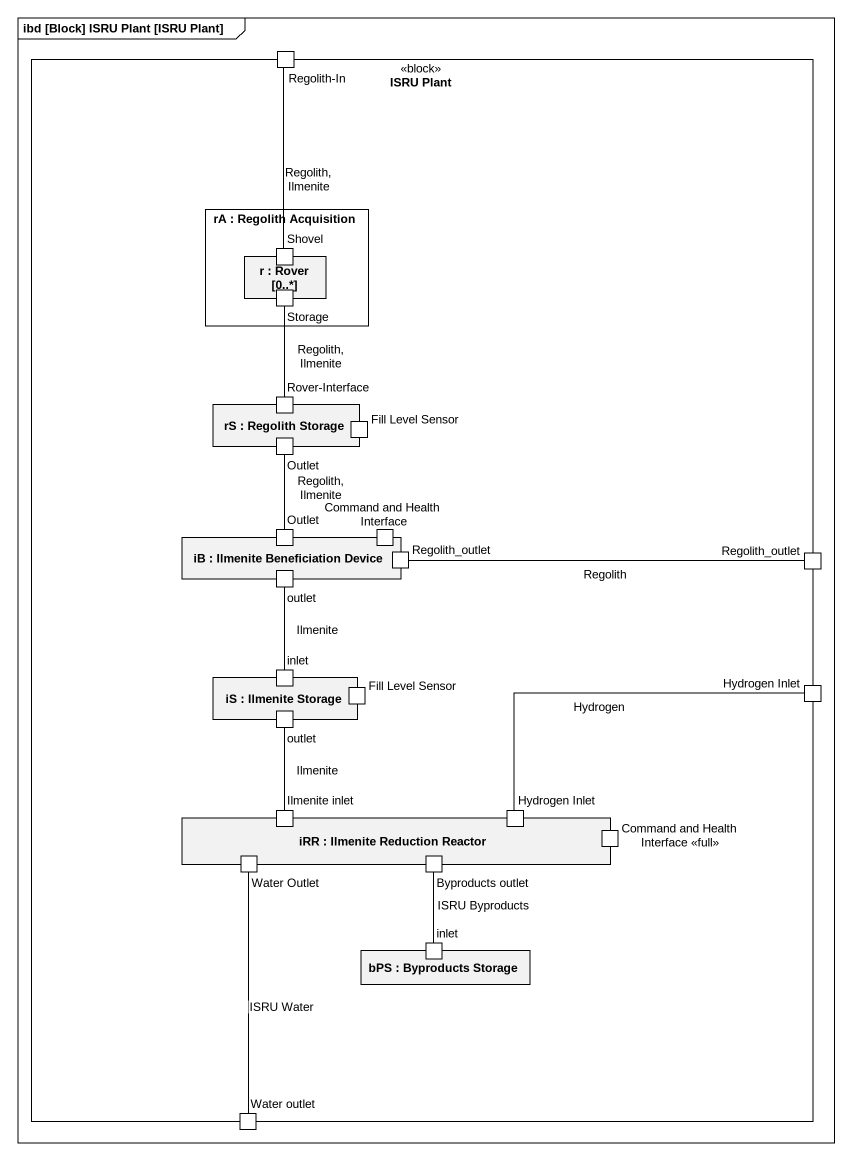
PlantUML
@startuml
mainframe ibd [Block] ISRU Plant [ISRU Plant]
rectangle "ISRU Plant" as ISRU_Plant <<block>> {
  port "Regolith-In" as Regolith_In
  rectangle "rA : Regolith Acquisition" as rA {
    rectangle "r : Rover [0..*]" as r {
      port Shovel
      port "Storage" as Storage_
    }
  }
  rectangle "rS : Regolith Storage" as rS {
    port "Rover-Interface" as Rover_Interface
    port "Fill Level Sensor" as Fill_Level_Sensor
    port Outlet
  }
  rectangle "iB : Ilmenite Beneficiation Device" as iB {
    port "Outlet" as Outlet_2
    port outlet
    port "Command and Health Interface" as Command_and_Health_Interface
    port Regolith_outlet
  }
  port "Regolith_outlet" as Regolith_outlet_2
  rectangle "iS : Ilmenite Storage" as iS {
    port inlet
    port "outlet" as outlet_2
    port "Fill Level Sensor" as Fill_Level_Sensor_2
  }
  port "Hydrogen Inlet" as Hydrogen_Inlet
  rectangle "iRR : Ilmenite Reduction Reactor" as iRR {
    port "Ilmenite inlet" as Ilmenite_inlet
    port "Hydrogen Inlet" as Hydrogen_Inlet_2
    port "Water Outlet" as Water_Outlet
    port "Byproducts outlet" as Byproducts_outlet
    port "Command and Health Interface <<full>>" as Command_and_Health
  }
  rectangle "bPS : Byproducts Storage" as bPS {
    port "inlet" as inlet_2
  }
  port "Water outlet" as Water_outlet
}
Regolith_In -- Shovel : Regolith,Ilmenite
Storage_ -- Rover_Interface : Regolith,Ilmenite
Outlet -- Outlet_2 : Regolith,Ilmenite
outlet -- inlet : Ilmenite
Regolith_outlet -right- Regolith_outlet_2 : Regolith
outlet_2 -- Ilmenite_inlet : Ilmenite
Hydrogen_Inlet -left- Hydrogen_Inlet_2 : Hydrogen
Water_Outlet -- Water_outlet : ISRU Water
Byproducts_outlet -- inlet_2 : ISRU Byproducts
@enduml
